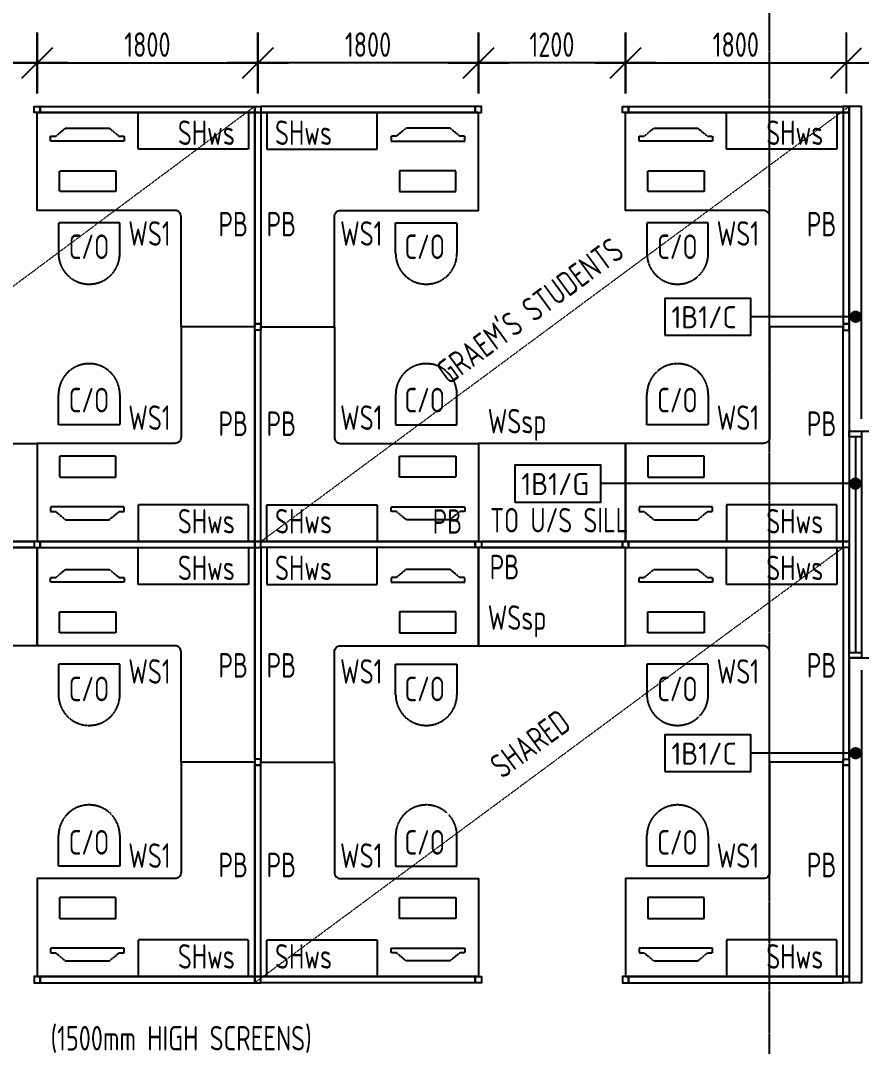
# Model space of a CAD drawing. Header units: millimetres. Extents: x -45258 to 103756, y -3540 to 105026.
# Drawn here: x 53063 to 59923, y 7473 to 15843 of the extents above; entities that cross this region are included whole.
import ezdxf
from ezdxf.enums import TextEntityAlignment as Align

# ---------------------------------------------------------------- set-up
doc = ezdxf.new("R2010")
doc.units = ezdxf.units.MM
doc.header["$LTSCALE"] = 0.4
for name, pattern in [('BLD-80-FL-2$0$CENTER', [50.8, 31.75, -6.35, 6.35, -6.35]), ('BLD-80-FL-2$0$DASHED2', [9.525, 6.35, -3.175]), ('BLD-80-FL-2$0$HIDDEN2', [4.7625, 3.175, -1.5875])]:
    doc.linetypes.add(name, pattern=pattern)
doc.layers.add('BLD-80-FL-2$0$CE-SPNK-2CO-NEW', color=2, linetype='Continuous', lineweight=18)
doc.layers.add('BLD-80-FL-2$0$TX-LINE-6CO', color=6, linetype='Continuous', lineweight=18)
for name, color, linetype in [('BLD-80-FL-2$0$FU-EQPT-6H2', 6, 'BLD-80-FL-2$0$HIDDEN2'), ('BLD-80-FL-2$0$FU-EQPT-8H2', 8, 'BLD-80-FL-2$0$HIDDEN2'), ('BLD-80-FL-2$0$FU-FIXD-7CO-NEW', 7, 'Continuous'), ('BLD-80-FL-2$0$FU-FURN-6H2', 6, 'BLD-80-FL-2$0$HIDDEN2'), ('BLD-80-FL-2$0$ST-GRID-9CE', 9, 'BLD-80-FL-2$0$CENTER'), ('BLD-80-FL-2$0$TX-ATTR-7CO', 7, 'Continuous'), ('BLD-80-FL-2$0$TX-DIMS-8C0-100', 8, 'Continuous'), ('BLD-80-FL-2$0$TX-NOTE-7CO', 7, 'Continuous'), ('BLD-80-FL-2$0$TX-TEXT-7C0-100', 7, 'Continuous'), ('BLD-80-FL-2$0$WA-PART-2C0-NEW', 2, 'Continuous'), ('BLD-80-FL-2$0$WA-TEXT-7CO', 7, 'Continuous'), ('BLD-80-FL-2$0$WN-NEW-6C0', 6, 'Continuous'), ('BLD-80-FL-2$0$WN-NEW-7C0', 7, 'Continuous'), ('XREF', 8, 'Continuous')]:
    doc.layers.add(name, color=color, linetype=linetype)
doc.styles.add('BLD-80-FL-2$0$Isocp2', font='isocp2.shx')
doc.styles.add('BLD-80-FL-2$0$STANDARD', font='isocp2.shx', dxfattribs={"width": 0.8})
doc.dimstyles.new('BLD-80-FL-2$0$ISO-25', dxfattribs={"dimtxt": 2.5, "dimasz": 2.5, "dimexe": 1.25, "dimexo": 0.625, "dimtad": 1, "dimtxsty": 'BLD-80-FL-2$0$STANDARD', "dimcen": 2.5, "dimadec": 0, "dimazin": 0, "dimtfac": 1, "dimtmove": 0, "dimatfit": 3, "dimfxl": 1, "dimarcsym": 0})
doc.dimstyles.new('BLD-80-FL-2$0$TX-DIMS100', dxfattribs={"dimtxt": 200, "dimasz": 250, "dimexe": 125, "dimexo": 500, "dimgap": 50, "dimtad": 1, "dimdec": 1, "dimdsep": 46, "dimtxsty": 'BLD-80-FL-2$0$STANDARD', "dimblk1": 'BLD-80-FL-2$0$DIMTICK', "dimblk2": 'BLD-80-FL-2$0$DIMTICK', "dimsah": 1, "dimcen": 2.5, "dimse1": 1, "dimse2": 1, "dimclrd": 8, "dimclre": 8, "dimclrt": 2, "dimadec": 0, "dimazin": 0, "dimtfac": 1, "dimtdec": 1, "dimtmove": 2, "dimatfit": 3, "dimldrblk": 'BLD-80-FL-2$0$DIMTICK', "dimfxl": 1, "dimtolj": 1, "dimtzin": 0, "dimarcsym": 0})

# ---------------------------------------------------------------- blocks, each defined once
blk = doc.blocks.new('*U22')
at = {"layer": 'BLD-80-FL-2$0$WN-NEW-6C0'}
for p, q in [((45, 100), (1805, 100)), ((45, 0), (1805, 0))]:
    blk.add_line(p, q, dxfattribs=at)
at = {"layer": 'BLD-80-FL-2$0$WN-NEW-7C0'}
blk.add_line((45, 50), (1805, 50), dxfattribs=at)
for points in [[(45, 100), (45, 0), (0, 0), (0, 100)], [(1850, 100), (1850, 0), (1805, 0), (1805, 100)]]:
    blk.add_lwpolyline(points, close=True, dxfattribs=at)
blk = doc.blocks.new('*U34')
blk.add_lwpolyline([(0, 0), (7, 0), (7, 3), (0, 3)], close=True)
at = {"style": 'BLD-80-FL-2$0$Isocp2'}
blk.add_attdef('WALLCODE', (0.526, 0.565), '', height=1.8, dxfattribs=at)
blk = doc.blocks.new('BLD-80-FL-2$0$_Dot')
at = {"color": 0, "linetype": 'ByBlock', "lineweight": -2}
blk.add_line((-0.5, 0), (-1, 0), dxfattribs=at)
at = {"color": 0, "linetype": 'ByBlock', "const_width": 0.5}
blk.add_lwpolyline([(-0.25, 0, 1), (0.25, 0, 1)], format="xyb", close=True, dxfattribs=at)
blk = doc.blocks.new('BLD-80-FL-2$0$DIMTICK')
for p, q in [((0, 1), (0, -1)), ((-1, 0), (1, 0))]:
    blk.add_line(p, q)
at = {"color": 2, "linetype": 'Continuous'}
blk.add_line((-0.5, -0.5), (0.5, 0.5), dxfattribs=at)
blk = doc.blocks.new('*D109')
at = {"layer": 'BLD-80-FL-2$0$TX-DIMS-8C0-100', "color": 8, "lineweight": -2, "transparency": 16777216}
blk.add_line((48450, 7827.3), (60750, 7827.3), dxfattribs=at)
at = {"layer": 'Defpoints', "color": 0, "transparency": 16777216}
for p in [(61000, 7827.3), (48200, 6450), (61000, 6450)]:
    blk.add_point(p, dxfattribs=at)
at = {"layer": 'BLD-80-FL-2$0$TX-DIMS-8C0-100', "color": 8, "lineweight": -2, "transparency": 16777216, "xscale": 250, "yscale": 250, "zscale": 250, "rotation": 180}
blk.add_blockref('BLD-80-FL-2$0$DIMTICK', (48200, 7827.3), dxfattribs=at)
at = {"layer": 'BLD-80-FL-2$0$TX-DIMS-8C0-100', "color": 8, "lineweight": -2, "transparency": 16777216, "xscale": 250, "yscale": 250, "zscale": 250}
blk.add_blockref('BLD-80-FL-2$0$DIMTICK', (61000, 7827.3), dxfattribs=at)
at = {"layer": 'BLD-80-FL-2$0$TX-DIMS-8C0-100', "color": 2, "transparency": 16777216, "insert": (54600, 7987.3), "char_height": 200, "attachment_point": 5, "style": 'BLD-80-FL-2$0$STANDARD'}
blk.add_mtext('\\A1;(1500mm HIGH SCREENS)', dxfattribs=at)
blk = doc.blocks.new('*D73')
at = {"layer": 'BLD-80-FL-2$0$TX-DIMS-8C0-100', "color": 8, "lineweight": -2, "transparency": 16777216}
for p, q in [((59800, -2790.8), (59550, -2790.8)), ((60150, -2790.8), (60050, -2790.8)), ((60400, -2790.8), (60650, -2790.8))]:
    blk.add_line(p, q, dxfattribs=at)
at = {"layer": 'Defpoints', "color": 0, "transparency": 16777216}
for p in [(60050, 8550), (60150, 8550), (60050, -2790.8)]:
    blk.add_point(p, dxfattribs=at)
at = {"layer": 'BLD-80-FL-2$0$TX-DIMS-8C0-100', "color": 8, "lineweight": -2, "transparency": 16777216, "xscale": 250, "yscale": 250, "zscale": 250}
blk.add_blockref('BLD-80-FL-2$0$DIMTICK', (60050, -2790.8), dxfattribs=at)
at = {"layer": 'BLD-80-FL-2$0$TX-DIMS-8C0-100', "color": 8, "lineweight": -2, "transparency": 16777216, "xscale": 250, "yscale": 250, "zscale": 250, "rotation": 180}
blk.add_blockref('BLD-80-FL-2$0$DIMTICK', (60150, -2790.8), dxfattribs=at)
at = {"layer": 'BLD-80-FL-2$0$TX-DIMS-8C0-100', "color": 2, "transparency": 16777216, "insert": (60100, -2420.9), "char_height": 200, "attachment_point": 5, "style": 'BLD-80-FL-2$0$STANDARD'}
blk.add_mtext('\\A1;100', dxfattribs=at)
blk = doc.blocks.new('*U23')
blk.add_lwpolyline([(0, 822.5), (900, 822.5), (900, 1122.5), (0, 1122.5)], close=True)
at = {"layer": 'BLD-80-FL-2$0$TX-ATTR-7CO', "linetype": 'Continuous', "ltscale": 5, "style": 'BLD-80-FL-2$0$STANDARD', "width": 0.8}
for p in [(102.8, 780), (102.8, 533.3)]:
    blk.add_attdef('EQUIPMENT-TYPE', p, '', height=200, dxfattribs=at)
blk = doc.blocks.new('BLD-80-FL-2$0$NOTE')
at = {"layer": 'BLD-80-FL-2$0$TX-ATTR-7CO', "style": 'BLD-80-FL-2$0$Isocp2'}
blk.add_attdef('WWW', text='', height=2, dxfattribs=at).set_placement((0, 0), align=Align.MIDDLE)
blk = doc.blocks.new('*D97')
at = {"layer": 'BLD-80-FL-2$0$TX-DIMS-8C0-100', "color": 8, "lineweight": -2, "transparency": 16777216}
blk.add_line((52475, 15953.7), (53175, 15953.7), dxfattribs=at)
at = {"layer": 'Defpoints', "color": 0, "transparency": 16777216}
for p in [(53425, 15953.7), (52225, 15550), (53425, 15550)]:
    blk.add_point(p, dxfattribs=at)
at = {"layer": 'BLD-80-FL-2$0$TX-DIMS-8C0-100', "color": 8, "lineweight": -2, "transparency": 16777216, "xscale": 250, "yscale": 250, "zscale": 250, "rotation": 180}
blk.add_blockref('BLD-80-FL-2$0$DIMTICK', (52225, 15953.7), dxfattribs=at)
at = {"layer": 'BLD-80-FL-2$0$TX-DIMS-8C0-100', "color": 8, "lineweight": -2, "transparency": 16777216, "xscale": 250, "yscale": 250, "zscale": 250}
blk.add_blockref('BLD-80-FL-2$0$DIMTICK', (53425, 15953.7), dxfattribs=at)
at = {"layer": 'BLD-80-FL-2$0$TX-DIMS-8C0-100', "color": 2, "transparency": 16777216, "insert": (52825, 16103.8), "char_height": 200, "attachment_point": 5, "style": 'BLD-80-FL-2$0$STANDARD'}
blk.add_mtext('\\A1;1200', dxfattribs=at)
blk = doc.blocks.new('*D99')
at = {"layer": 'BLD-80-FL-2$0$TX-DIMS-8C0-100', "color": 8, "lineweight": -2, "transparency": 16777216}
blk.add_line((53675, 15953.7), (54975, 15953.7), dxfattribs=at)
at = {"layer": 'Defpoints', "color": 0, "transparency": 16777216}
for p in [(55225, 15953.7), (53425, 15550), (55225, 15550)]:
    blk.add_point(p, dxfattribs=at)
at = {"layer": 'BLD-80-FL-2$0$TX-DIMS-8C0-100', "color": 8, "lineweight": -2, "transparency": 16777216, "xscale": 250, "yscale": 250, "zscale": 250, "rotation": 180}
blk.add_blockref('BLD-80-FL-2$0$DIMTICK', (53425, 15953.7), dxfattribs=at)
at = {"layer": 'BLD-80-FL-2$0$TX-DIMS-8C0-100', "color": 8, "lineweight": -2, "transparency": 16777216, "xscale": 250, "yscale": 250, "zscale": 250}
blk.add_blockref('BLD-80-FL-2$0$DIMTICK', (55225, 15953.7), dxfattribs=at)
at = {"layer": 'BLD-80-FL-2$0$TX-DIMS-8C0-100', "color": 2, "transparency": 16777216, "insert": (54325, 16103.7), "char_height": 200, "attachment_point": 5, "style": 'BLD-80-FL-2$0$STANDARD'}
blk.add_mtext('\\A1;1800', dxfattribs=at)
blk = doc.blocks.new('*D100')
at = {"layer": 'BLD-80-FL-2$0$TX-DIMS-8C0-100', "color": 8, "lineweight": -2, "transparency": 16777216}
blk.add_line((57975, 15953.7), (57275, 15953.7), dxfattribs=at)
at = {"layer": 'Defpoints', "color": 0, "transparency": 16777216}
for p in [(57025, 15953.7), (57025, 15550), (58225, 15550)]:
    blk.add_point(p, dxfattribs=at)
at = {"layer": 'BLD-80-FL-2$0$TX-DIMS-8C0-100', "color": 8, "lineweight": -2, "transparency": 16777216, "xscale": 250, "yscale": 250, "zscale": 250, "rotation": 180}
blk.add_blockref('BLD-80-FL-2$0$DIMTICK', (57025, 15953.7), dxfattribs=at)
at = {"layer": 'BLD-80-FL-2$0$TX-DIMS-8C0-100', "color": 8, "lineweight": -2, "transparency": 16777216, "xscale": 250, "yscale": 250, "zscale": 250}
blk.add_blockref('BLD-80-FL-2$0$DIMTICK', (58225, 15953.7), dxfattribs=at)
at = {"layer": 'BLD-80-FL-2$0$TX-DIMS-8C0-100', "color": 2, "transparency": 16777216, "insert": (57625, 16103.8), "char_height": 200, "attachment_point": 5, "style": 'BLD-80-FL-2$0$STANDARD'}
blk.add_mtext('\\A1;1200', dxfattribs=at)
blk = doc.blocks.new('*D101')
at = {"layer": 'BLD-80-FL-2$0$TX-DIMS-8C0-100', "color": 8, "lineweight": -2, "transparency": 16777216}
blk.add_line((58475, 15953.7), (59775, 15953.7), dxfattribs=at)
at = {"layer": 'Defpoints', "color": 0, "transparency": 16777216}
for p in [(60025, 15953.7), (58225, 15550), (60025, 15550)]:
    blk.add_point(p, dxfattribs=at)
at = {"layer": 'BLD-80-FL-2$0$TX-DIMS-8C0-100', "color": 8, "lineweight": -2, "transparency": 16777216, "xscale": 250, "yscale": 250, "zscale": 250, "rotation": 180}
blk.add_blockref('BLD-80-FL-2$0$DIMTICK', (58225, 15953.7), dxfattribs=at)
at = {"layer": 'BLD-80-FL-2$0$TX-DIMS-8C0-100', "color": 8, "lineweight": -2, "transparency": 16777216, "xscale": 250, "yscale": 250, "zscale": 250}
blk.add_blockref('BLD-80-FL-2$0$DIMTICK', (60025, 15953.7), dxfattribs=at)
at = {"layer": 'BLD-80-FL-2$0$TX-DIMS-8C0-100', "color": 2, "transparency": 16777216, "insert": (59125, 16103.7), "char_height": 200, "attachment_point": 5, "style": 'BLD-80-FL-2$0$STANDARD'}
blk.add_mtext('\\A1;1800', dxfattribs=at)
blk = doc.blocks.new('*D102')
at = {"layer": 'BLD-80-FL-2$0$TX-DIMS-8C0-100', "color": 8, "lineweight": -2, "transparency": 16777216}
blk.add_line((56775, 15953.7), (55475, 15953.7), dxfattribs=at)
at = {"layer": 'Defpoints', "color": 0, "transparency": 16777216}
for p in [(55225, 15953.7), (55225, 15550), (57025, 15550)]:
    blk.add_point(p, dxfattribs=at)
at = {"layer": 'BLD-80-FL-2$0$TX-DIMS-8C0-100', "color": 8, "lineweight": -2, "transparency": 16777216, "xscale": 250, "yscale": 250, "zscale": 250, "rotation": 180}
blk.add_blockref('BLD-80-FL-2$0$DIMTICK', (55225, 15953.7), dxfattribs=at)
at = {"layer": 'BLD-80-FL-2$0$TX-DIMS-8C0-100', "color": 8, "lineweight": -2, "transparency": 16777216, "xscale": 250, "yscale": 250, "zscale": 250}
blk.add_blockref('BLD-80-FL-2$0$DIMTICK', (57025, 15953.7), dxfattribs=at)
at = {"layer": 'BLD-80-FL-2$0$TX-DIMS-8C0-100', "color": 2, "transparency": 16777216, "insert": (56125, 16103.7), "char_height": 200, "attachment_point": 5, "style": 'BLD-80-FL-2$0$STANDARD'}
blk.add_mtext('\\A1;1800', dxfattribs=at)
blk = doc.blocks.new('BLD-80-FL-2', base_point=(226.58, 457.44))
at = {"layer": 'BLD-80-FL-2$0$FU-EQPT-8H2'}
for points in [[(53577.33, 15356.56), (53656.98, 15422.47), (54013.82, 15422.47), (54093.48, 15356.56), (54135.4, 15356.56), (54135.4, 15316.88), (53535.4, 15316.88), (53535.4, 15356.56)], [(56872.67, 15356.56), (56793.01, 15422.47), (56436.18, 15422.47), (56356.52, 15356.56), (56314.59, 15356.56), (56314.59, 15316.88), (56914.59, 15316.88), (56914.59, 15356.56)], [(58377.33, 15356.56), (58456.98, 15422.47), (58813.82, 15422.47), (58893.48, 15356.56), (58935.4, 15356.56), (58935.4, 15316.88), (58335.4, 15316.88), (58335.4, 15356.56)], [(54068, 15074.91), (54068, 14904.91), (53608, 14904.91), (53608, 15074.91)], [(56381.99, 15074.91), (56381.99, 14904.91), (56841.99, 14904.91), (56841.99, 15074.91)], [(58868, 15074.91), (58868, 14904.91), (58408, 14904.91), (58408, 15074.91)], [(54068, 12575.11), (54068, 12745.11), (53608, 12745.11), (53608, 12575.11)], [(56381.99, 12575.11), (56381.99, 12745.11), (56841.99, 12745.11), (56841.99, 12575.11)], [(58868, 12575.11), (58868, 12745.11), (58408, 12745.11), (58408, 12575.11)], [(53577.33, 12293.46), (53656.98, 12227.55), (54013.82, 12227.55), (54093.48, 12293.46), (54135.4, 12293.46), (54135.4, 12333.14), (53535.4, 12333.14), (53535.4, 12293.46)], [(56872.67, 12293.46), (56793.01, 12227.55), (56436.18, 12227.55), (56356.52, 12293.46), (56314.59, 12293.46), (56314.59, 12333.14), (56914.59, 12333.14), (56914.59, 12293.46)], [(58377.33, 12293.46), (58456.98, 12227.55), (58813.82, 12227.55), (58893.48, 12293.46), (58935.4, 12293.46), (58935.4, 12333.14), (58335.4, 12333.14), (58335.4, 12293.46)], [(53577.33, 11756.56), (53656.98, 11822.47), (54013.82, 11822.47), (54093.48, 11756.56), (54135.4, 11756.56), (54135.4, 11716.88), (53535.4, 11716.88), (53535.4, 11756.56)], [(56872.67, 11756.56), (56793.01, 11822.47), (56436.18, 11822.47), (56356.52, 11756.56), (56314.59, 11756.56), (56314.59, 11716.88), (56914.59, 11716.88), (56914.59, 11756.56)], [(58377.33, 11756.56), (58456.98, 11822.47), (58813.82, 11822.47), (58893.48, 11756.56), (58935.4, 11756.56), (58935.4, 11716.88), (58335.4, 11716.88), (58335.4, 11756.56)], [(54068, 11474.91), (54068, 11304.91), (53608, 11304.91), (53608, 11474.91)], [(56381.99, 11474.91), (56381.99, 11304.91), (56841.99, 11304.91), (56841.99, 11474.91)], [(58868, 11474.91), (58868, 11304.91), (58408, 11304.91), (58408, 11474.91)], [(54068, 8975.11), (54068, 9145.11), (53608, 9145.11), (53608, 8975.11)], [(56381.99, 8975.11), (56381.99, 9145.11), (56841.99, 9145.11), (56841.99, 8975.11)], [(58868, 8975.11), (58868, 9145.11), (58408, 9145.11), (58408, 8975.11)], [(53577.33, 8693.46), (53656.98, 8627.55), (54013.82, 8627.55), (54093.48, 8693.46), (54135.4, 8693.46), (54135.4, 8733.14), (53535.4, 8733.14), (53535.4, 8693.46)], [(56872.67, 8693.46), (56793.01, 8627.55), (56436.18, 8627.55), (56356.52, 8693.46), (56314.59, 8693.46), (56314.59, 8733.14), (56914.59, 8733.14), (56914.59, 8693.46)], [(58377.33, 8693.46), (58456.98, 8627.55), (58813.82, 8627.55), (58893.48, 8693.46), (58935.4, 8693.46), (58935.4, 8733.14), (58335.4, 8733.14), (58335.4, 8693.46)]]:
    blk.add_lwpolyline(points, close=True, dxfattribs=at)
at = {"layer": 'BLD-80-FL-2$0$FU-FIXD-7CO-NEW'}
for points in [[(53450, 15550.01), (53400, 15550.01), (53400, 15600.01), (53450, 15600.01)], [(55200, 15550.01), (53450, 15550.01), (53450, 15600.01), (55200, 15600.01)], [(55250, 15550.01), (55200, 15550.01), (55200, 15600.01), (55250, 15600.01)], [(55250, 15550.01), (57000, 15550.01), (57000, 15600.01), (55250, 15600.01)], [(57000, 15550.01), (57050, 15550.01), (57050, 15600.01), (57000, 15600.01)], [(58250, 15550.01), (58200, 15550.01), (58200, 15600.01), (58250, 15600.01)], [(60000, 15550.01), (58250, 15550.01), (58250, 15600.01), (60000, 15600.01)], [(60000, 15550.01), (60050, 15550.01), (60050, 15600.01), (60000, 15600.01)], [(55250, 13825.01), (55200, 13825.01), (55200, 15550.01), (55250, 15550.01)], [(60000, 13825.01), (60050, 13825.01), (60050, 15550.01), (60000, 15550.01)], [(55250, 13775.01), (55200, 13775.01), (55200, 13825.01), (55250, 13825.01)], [(60000, 13775.01), (60050, 13775.01), (60050, 13825.01), (60000, 13825.01)], [(55250, 13775.01), (55200, 13775.01), (55200, 12050.01), (55250, 12050.01)], [(60000, 13775.01), (60050, 13775.01), (60050, 12050.01), (60000, 12050.01)], [(53425, 12050.01), (52225, 12050.01), (52225, 12850.01), (53425, 12850.01)], [(57025, 12050.01), (58225, 12050.01), (58225, 12850.01), (57025, 12850.01)], [(53425, 11200.01), (52225, 11200.01), (52225, 12000.01), (53425, 12000.01)], [(53400, 12000.01), (52250, 12000.01), (52250, 12050.01), (53400, 12050.01)], [(53450, 12050.01), (53400, 12050.01), (53400, 12000.01), (53450, 12000.01)], [(55200, 12050.01), (53450, 12050.01), (53450, 12000.01), (55200, 12000.01)], [(55250, 12050.01), (55200, 12050.01), (55200, 12000.01), (55250, 12000.01)], [(55250, 10275.01), (55200, 10275.01), (55200, 12000.01), (55250, 12000.01)], [(55250, 12050.01), (57000, 12050.01), (57000, 12000.01), (55250, 12000.01)], [(57000, 12050.01), (57050, 12050.01), (57050, 12000.01), (57000, 12000.01)], [(57025, 11200.01), (58225, 11200.01), (58225, 12000.01), (57025, 12000.01)], [(57050, 12000.01), (58200, 12000.01), (58200, 12050.01), (57050, 12050.01)], [(58250, 12050.01), (58200, 12050.01), (58200, 12000.01), (58250, 12000.01)], [(60000, 12050.01), (58250, 12050.01), (58250, 12000.01), (60000, 12000.01)], [(60000, 12050.01), (60050, 12050.01), (60050, 12000.01), (60000, 12000.01)], [(60000, 10275.01), (60050, 10275.01), (60050, 12000.01), (60000, 12000.01)], [(55250, 10275.01), (55200, 10275.01), (55200, 10225.01), (55250, 10225.01)], [(55250, 10225.01), (55200, 10225.01), (55200, 8500.01), (55250, 8500.01)], [(60000, 10275.01), (60050, 10275.01), (60050, 10225.01), (60000, 10225.01)], [(60000, 10225.01), (60050, 10225.01), (60050, 8500.01), (60000, 8500.01)], [(53450, 8500.01), (53400, 8500.01), (53400, 8450.01), (53450, 8450.01)], [(55200, 8500.01), (53450, 8500.01), (53450, 8450.01), (55200, 8450.01)], [(55250, 8500.01), (55200, 8500.01), (55200, 8450.01), (55250, 8450.01)], [(55250, 8500.01), (57000, 8500.01), (57000, 8450.01), (55250, 8450.01)], [(57000, 8500.01), (57050, 8500.01), (57050, 8450.01), (57000, 8450.01)], [(58250, 8500.01), (58200, 8500.01), (58200, 8450.01), (58250, 8450.01)], [(60000, 8500.01), (58250, 8500.01), (58250, 8450.01), (60000, 8450.01)], [(60000, 8500.01), (60050, 8500.01), (60050, 8450.01), (60000, 8450.01)]]:
    blk.add_lwpolyline(points, close=True, dxfattribs=at)
at = {"layer": 'BLD-80-FL-2$0$FU-FIXD-7CO-NEW', "flags": 128}
for points in [[(53425, 15550.01), (55200, 15550.01), (55200, 13800.01), (54600, 13800.01), (54600, 14700.01, 0.4142136), (54550, 14750.01), (53425, 14750.01)], [(57025, 15550.01), (55250, 15550.01), (55250, 13800.01), (55850, 13800.01), (55850, 14700.01, -0.4142136), (55900, 14750.01), (57025, 14750.01)], [(58225, 15550.01), (60000, 15550.01), (60000, 13800.01), (59400, 13800.01), (59400, 14700.01, 0.4142136), (59350, 14750.01), (58225, 14750.01)], [(53425, 12050.01), (55200, 12050.01), (55200, 13800.01), (54600, 13800.01), (54600, 12900.01, -0.4142136), (54550, 12850.01), (53425, 12850.01)], [(57025, 12050.01), (55250, 12050.01), (55250, 13800.01), (55850, 13800.01), (55850, 12900.01, 0.4142136), (55900, 12850.01), (57025, 12850.01)], [(58225, 12050.01), (60000, 12050.01), (60000, 13800.01), (59400, 13800.01), (59400, 12900.01, -0.4142136), (59350, 12850.01), (58225, 12850.01)], [(53425, 12000.01), (55200, 12000.01), (55200, 10250.01), (54600, 10250.01), (54600, 11150.01, 0.4142136), (54550, 11200.01), (53425, 11200.01)], [(57025, 12000.01), (55250, 12000.01), (55250, 10250.01), (55850, 10250.01), (55850, 11150.01, -0.4142136), (55900, 11200.01), (57025, 11200.01)], [(58225, 12000.01), (60000, 12000.01), (60000, 10250.01), (59400, 10250.01), (59400, 11150.01, 0.4142136), (59350, 11200.01), (58225, 11200.01)], [(53425, 8500.01), (55200, 8500.01), (55200, 10250.01), (54600, 10250.01), (54600, 9350.01, -0.4142136), (54550, 9300.01), (53425, 9300.01)], [(57025, 8500.01), (55250, 8500.01), (55250, 10250.01), (55850, 10250.01), (55850, 9350.01, 0.4142136), (55900, 9300.01), (57025, 9300.01)], [(58225, 8500.01), (60000, 8500.01), (60000, 10250.01), (59400, 10250.01), (59400, 9350.01, -0.4142136), (59350, 9300.01), (58225, 9300.01)]]:
    blk.add_lwpolyline(points, format="xyb", close=True, dxfattribs=at)
at = {"layer": 'BLD-80-FL-2$0$FU-FURN-6H2'}
for points in [[(54099.85, 14399.65), (54099.85, 14649.65), (53599.85, 14649.65), (53599.85, 14399.65, 1)], [(56350.15, 14399.65), (56350.15, 14649.65), (56850.15, 14649.65), (56850.15, 14399.65, -1)], [(58899.85, 14399.65), (58899.85, 14649.65), (58399.85, 14649.65), (58399.85, 14399.65, 1)], [(54099.85, 13250.37), (54099.85, 13000.37), (53599.85, 13000.37), (53599.85, 13250.37, -1)], [(56350.15, 13250.37), (56350.15, 13000.37), (56850.15, 13000.37), (56850.15, 13250.37, 1)], [(58899.85, 13250.37), (58899.85, 13000.37), (58399.85, 13000.37), (58399.85, 13250.37, -1)], [(54099.85, 10799.65), (54099.85, 11049.65), (53599.85, 11049.65), (53599.85, 10799.65, 1)], [(56350.15, 10799.65), (56350.15, 11049.65), (56850.15, 11049.65), (56850.15, 10799.65, -1)], [(58899.85, 10799.65), (58899.85, 11049.65), (58399.85, 11049.65), (58399.85, 10799.65, 1)], [(54099.85, 9650.37), (54099.85, 9400.37), (53599.85, 9400.37), (53599.85, 9650.37, -1)], [(56350.15, 9650.37), (56350.15, 9400.37), (56850.15, 9400.37), (56850.15, 9650.37, 1)], [(58899.85, 9650.37), (58899.85, 9400.37), (58399.85, 9400.37), (58399.85, 9650.37, -1)]]:
    blk.add_lwpolyline(points, format="xyb", close=True, dxfattribs=at)
at = {"layer": 'BLD-80-FL-2$0$ST-GRID-9CE'}
blk.add_line((59400, -2523.99), (59399.97, 31750), dxfattribs=at)
at = {"layer": 'BLD-80-FL-2$0$TX-LINE-6CO', "linetype": 'BLD-80-FL-2$0$DASHED2'}
for p, q in [((45600, 8450.01), (55200, 15600.01)), ((55250, 12050.01), (60050, 15600.01)), ((55200, 8450.01), (60000, 12000.01))]:
    blk.add_line(p, q, dxfattribs=at)
at = {"layer": 'BLD-80-FL-2$0$WA-PART-2C0-NEW'}
for p, q in [((60050, 15600.01), (60050, 12950.01)), ((60050, 12950.01), (63899.99, 12950.01)), ((60050, 11100.01), (60050.01, 8450.01)), ((60050, 11100.01), (63899.99, 11100.01))]:
    blk.add_line(p, q, dxfattribs=at)
at = {"layer": 'BLD-80-FL-2$0$WA-PART-2C0-NEW', "flags": 128}
for points in [[(60150, 13050.01), (60150, 15600.01), (60150, 15600.01), (60150, 15600.01), (60050.01, 15600.01)], [(60150, 11000.01), (60150.01, 8450.01), (60050.01, 8450.01)]]:
    blk.add_lwpolyline(points, dxfattribs=at)
at = {"layer": 'BLD-80-FL-2$0$CE-SPNK-2CO-NEW', "rotation": 270}
blk.add_blockref('*U22', (60050, 12950.01), dxfattribs=at)
at = {"layer": 'BLD-80-FL-2$0$FU-EQPT-6H2'}
ref = blk.add_blockref('*U23', (55150, 14427.47), dxfattribs=dict(at, xscale=-1))
ref.add_attrib('EQUIPMENT-TYPE', 'SHws', (54573.71, 15284.99), dxfattribs={"layer": 'BLD-80-FL-2$0$TX-ATTR-7CO', "linetype": 'Continuous', "ltscale": 5, "height": 200, "style": 'BLD-80-FL-2$0$STANDARD', "width": 0.8})
ref = blk.add_blockref('*U23', (55300, 14427.47), dxfattribs=at)
ref.add_attrib('EQUIPMENT-TYPE', 'SHws', (55366.46, 15284.99), dxfattribs={"layer": 'BLD-80-FL-2$0$TX-ATTR-7CO', "linetype": 'Continuous', "ltscale": 5, "height": 200, "style": 'BLD-80-FL-2$0$STANDARD', "width": 0.8})
ref = blk.add_blockref('*U23', (59950, 14427.47), dxfattribs=dict(at, xscale=-1))
ref.add_attrib('EQUIPMENT-TYPE', 'SHws', (59373.71, 15284.99), dxfattribs={"layer": 'BLD-80-FL-2$0$TX-ATTR-7CO', "linetype": 'Continuous', "ltscale": 5, "height": 200, "style": 'BLD-80-FL-2$0$STANDARD', "width": 0.8})
ref = blk.add_blockref('*U23', (55150, 13172.55), dxfattribs=dict(at, rotation=180))
ref.add_attrib('EQUIPMENT-TYPE', 'SHws', (54573.71, 12115.02), dxfattribs={"layer": 'BLD-80-FL-2$0$TX-ATTR-7CO', "linetype": 'Continuous', "ltscale": 5, "height": 200, "style": 'BLD-80-FL-2$0$STANDARD', "width": 0.8})
ref = blk.add_blockref('*U23', (55300, 13172.55), dxfattribs=dict(at, xscale=-1, rotation=180))
ref.add_attrib('EQUIPMENT-TYPE', 'SHws', (55366.46, 12115.02), dxfattribs={"layer": 'BLD-80-FL-2$0$TX-ATTR-7CO', "linetype": 'Continuous', "ltscale": 5, "height": 200, "style": 'BLD-80-FL-2$0$STANDARD', "width": 0.8})
ref = blk.add_blockref('*U23', (59950, 13172.55), dxfattribs=dict(at, rotation=180))
ref.add_attrib('EQUIPMENT-TYPE', 'SHws', (59373.71, 12115.02), dxfattribs={"layer": 'BLD-80-FL-2$0$TX-ATTR-7CO', "linetype": 'Continuous', "ltscale": 5, "height": 200, "style": 'BLD-80-FL-2$0$STANDARD', "width": 0.8})
ref = blk.add_blockref('*U23', (55150, 10877.47), dxfattribs=dict(at, xscale=-1))
ref.add_attrib('EQUIPMENT-TYPE', 'SHws', (54573.71, 11734.99), dxfattribs={"layer": 'BLD-80-FL-2$0$TX-ATTR-7CO', "linetype": 'Continuous', "ltscale": 5, "height": 200, "style": 'BLD-80-FL-2$0$STANDARD', "width": 0.8})
ref = blk.add_blockref('*U23', (55300, 10877.47), dxfattribs=at)
ref.add_attrib('EQUIPMENT-TYPE', 'SHws', (55366.46, 11734.99), dxfattribs={"layer": 'BLD-80-FL-2$0$TX-ATTR-7CO', "linetype": 'Continuous', "ltscale": 5, "height": 200, "style": 'BLD-80-FL-2$0$STANDARD', "width": 0.8})
ref = blk.add_blockref('*U23', (59950, 10877.47), dxfattribs=dict(at, xscale=-1))
ref.add_attrib('EQUIPMENT-TYPE', 'SHws', (59373.71, 11734.99), dxfattribs={"layer": 'BLD-80-FL-2$0$TX-ATTR-7CO', "linetype": 'Continuous', "ltscale": 5, "height": 200, "style": 'BLD-80-FL-2$0$STANDARD', "width": 0.8})
ref = blk.add_blockref('*U23', (55150, 9622.55), dxfattribs=dict(at, rotation=180))
ref.add_attrib('EQUIPMENT-TYPE', 'SHws', (54573.71, 8565.02), dxfattribs={"layer": 'BLD-80-FL-2$0$TX-ATTR-7CO', "linetype": 'Continuous', "ltscale": 5, "height": 200, "style": 'BLD-80-FL-2$0$STANDARD', "width": 0.8})
ref = blk.add_blockref('*U23', (55300, 9622.55), dxfattribs=dict(at, xscale=-1, rotation=180))
ref.add_attrib('EQUIPMENT-TYPE', 'SHws', (55366.46, 8565.02), dxfattribs={"layer": 'BLD-80-FL-2$0$TX-ATTR-7CO', "linetype": 'Continuous', "ltscale": 5, "height": 200, "style": 'BLD-80-FL-2$0$STANDARD', "width": 0.8})
ref = blk.add_blockref('*U23', (59950, 9622.55), dxfattribs=dict(at, rotation=180))
ref.add_attrib('EQUIPMENT-TYPE', 'SHws', (59373.71, 8565.02), dxfattribs={"layer": 'BLD-80-FL-2$0$TX-ATTR-7CO', "linetype": 'Continuous', "ltscale": 5, "height": 200, "style": 'BLD-80-FL-2$0$STANDARD', "width": 0.8})
at = {"layer": 'BLD-80-FL-2$0$TX-NOTE-7CO'}
ref = blk.add_blockref('BLD-80-FL-2$0$NOTE', (54901.84, 14639.16), dxfattribs=dict(at, xscale=50, yscale=50, zscale=50))
ref.add_attrib('WWW', 'PB', (54904.58, 14539.16), dxfattribs={"layer": 'BLD-80-FL-2$0$TX-ATTR-7CO', "height": 200, "style": 'BLD-80-FL-2$0$Isocp2', "width": 0.8})
ref = blk.add_blockref('BLD-80-FL-2$0$NOTE', (55556, 14639.16), dxfattribs=dict(at, xscale=-50, yscale=50, zscale=50))
ref.add_attrib('WWW', 'PB', (55297.26, 14539.16), dxfattribs={"layer": 'BLD-80-FL-2$0$TX-ATTR-7CO', "height": 200, "style": 'BLD-80-FL-2$0$Isocp2', "width": 0.8})
ref = blk.add_blockref('BLD-80-FL-2$0$NOTE', (59701.84, 14639.16), dxfattribs=dict(at, xscale=50, yscale=50, zscale=50))
ref.add_attrib('WWW', 'PB', (59704.58, 14539.16), dxfattribs={"layer": 'BLD-80-FL-2$0$TX-ATTR-7CO', "height": 200, "style": 'BLD-80-FL-2$0$Isocp2', "width": 0.8})
ref = blk.add_blockref('BLD-80-FL-2$0$NOTE', (54294.37, 14562.84), dxfattribs=dict(at, xscale=50, yscale=50, zscale=50))
ref.add_attrib('WWW', 'WS1', (54169.11, 14462.84), dxfattribs={"layer": 'BLD-80-FL-2$0$TX-ATTR-7CO', "height": 200, "style": 'BLD-80-FL-2$0$Isocp2', "width": 0.8})
ref = blk.add_blockref('BLD-80-FL-2$0$NOTE', (56155.63, 14562.84), dxfattribs=dict(at, xscale=-50, yscale=50, zscale=50))
ref.add_attrib('WWW', 'WS1', (55896.88, 14462.84), dxfattribs={"layer": 'BLD-80-FL-2$0$TX-ATTR-7CO', "height": 200, "style": 'BLD-80-FL-2$0$Isocp2', "width": 0.8})
ref = blk.add_blockref('BLD-80-FL-2$0$NOTE', (59094.37, 14562.84), dxfattribs=dict(at, xscale=50, yscale=50, zscale=50))
ref.add_attrib('WWW', 'WS1', (58969.11, 14462.84), dxfattribs={"layer": 'BLD-80-FL-2$0$TX-ATTR-7CO', "height": 200, "style": 'BLD-80-FL-2$0$Isocp2', "width": 0.8})
ref = blk.add_blockref('BLD-80-FL-2$0$NOTE', (53769.23, 14454.6), dxfattribs=dict(at, xscale=50, yscale=50, zscale=50))
ref.add_attrib('WWW', 'C/O', (53683.43, 14354.6), dxfattribs={"layer": 'BLD-80-FL-2$0$TX-ATTR-7CO', "height": 200, "style": 'BLD-80-FL-2$0$Isocp2', "width": 0.8})
ref = blk.add_blockref('BLD-80-FL-2$0$NOTE', (56680.76, 14454.6), dxfattribs=dict(at, xscale=-50, yscale=50, zscale=50))
ref.add_attrib('WWW', 'C/O', (56422.02, 14354.6), dxfattribs={"layer": 'BLD-80-FL-2$0$TX-ATTR-7CO', "height": 200, "style": 'BLD-80-FL-2$0$Isocp2', "width": 0.8})
ref = blk.add_blockref('BLD-80-FL-2$0$NOTE', (58569.23, 14454.6), dxfattribs=dict(at, xscale=50, yscale=50, zscale=50))
ref.add_attrib('WWW', 'C/O', (58483.43, 14354.6), dxfattribs={"layer": 'BLD-80-FL-2$0$TX-ATTR-7CO', "height": 200, "style": 'BLD-80-FL-2$0$Isocp2', "width": 0.8})
ref = blk.add_blockref('BLD-80-FL-2$0$NOTE', (53769.23, 13203.31), dxfattribs=dict(at, xscale=50, yscale=50, zscale=50))
ref.add_attrib('WWW', 'C/O', (53683.43, 13103.31), dxfattribs={"layer": 'BLD-80-FL-2$0$TX-ATTR-7CO', "height": 200, "style": 'BLD-80-FL-2$0$Isocp2', "width": 0.8})
ref = blk.add_blockref('BLD-80-FL-2$0$NOTE', (56680.76, 13203.31), dxfattribs=dict(at, xscale=-50, yscale=50, zscale=50))
ref.add_attrib('WWW', 'C/O', (56422.02, 13103.31), dxfattribs={"layer": 'BLD-80-FL-2$0$TX-ATTR-7CO', "height": 200, "style": 'BLD-80-FL-2$0$Isocp2', "width": 0.8})
ref = blk.add_blockref('BLD-80-FL-2$0$NOTE', (58569.23, 13203.31), dxfattribs=dict(at, xscale=50, yscale=50, zscale=50))
ref.add_attrib('WWW', 'C/O', (58483.43, 13103.31), dxfattribs={"layer": 'BLD-80-FL-2$0$TX-ATTR-7CO', "height": 200, "style": 'BLD-80-FL-2$0$Isocp2', "width": 0.8})
ref = blk.add_blockref('BLD-80-FL-2$0$NOTE', (54294.37, 13060.24), dxfattribs=dict(at, xscale=50, yscale=50, zscale=50))
ref.add_attrib('WWW', 'WS1', (54169.11, 12960.24), dxfattribs={"layer": 'BLD-80-FL-2$0$TX-ATTR-7CO', "height": 200, "style": 'BLD-80-FL-2$0$Isocp2', "width": 0.8})
ref = blk.add_blockref('BLD-80-FL-2$0$NOTE', (56155.63, 13060.24), dxfattribs=dict(at, xscale=-50, yscale=50, zscale=50))
ref.add_attrib('WWW', 'WS1', (55896.88, 12960.24), dxfattribs={"layer": 'BLD-80-FL-2$0$TX-ATTR-7CO', "height": 200, "style": 'BLD-80-FL-2$0$Isocp2', "width": 0.8})
ref = blk.add_blockref('BLD-80-FL-2$0$NOTE', (59094.37, 13060.24), dxfattribs=dict(at, xscale=50, yscale=50, zscale=50))
ref.add_attrib('WWW', 'WS1', (58969.11, 12960.24), dxfattribs={"layer": 'BLD-80-FL-2$0$TX-ATTR-7CO', "height": 200, "style": 'BLD-80-FL-2$0$Isocp2', "width": 0.8})
ref = blk.add_blockref('BLD-80-FL-2$0$NOTE', (54901.84, 13010.85), dxfattribs=dict(at, xscale=-50, yscale=50, zscale=50, rotation=180))
ref.add_attrib('WWW', 'PB', (54904.58, 12910.85), dxfattribs={"layer": 'BLD-80-FL-2$0$TX-ATTR-7CO', "height": 200, "style": 'BLD-80-FL-2$0$Isocp2', "width": 0.8})
ref = blk.add_blockref('BLD-80-FL-2$0$NOTE', (55556, 13010.85), dxfattribs=dict(at, xscale=50, yscale=50, zscale=50, rotation=180))
ref.add_attrib('WWW', 'PB', (55297.26, 12910.85), dxfattribs={"layer": 'BLD-80-FL-2$0$TX-ATTR-7CO', "height": 200, "style": 'BLD-80-FL-2$0$Isocp2', "width": 0.8})
ref = blk.add_blockref('BLD-80-FL-2$0$NOTE', (57359.92, 13031.66), dxfattribs=dict(at, xscale=-50, yscale=50, zscale=50))
ref.add_attrib('WWW', 'WSsp', (57101.17, 12931.66), dxfattribs={"layer": 'BLD-80-FL-2$0$TX-ATTR-7CO', "height": 200, "style": 'BLD-80-FL-2$0$Isocp2', "width": 0.8})
ref = blk.add_blockref('BLD-80-FL-2$0$NOTE', (59701.84, 13010.85), dxfattribs=dict(at, xscale=-50, yscale=50, zscale=50, rotation=180))
ref.add_attrib('WWW', 'PB', (59704.58, 12910.85), dxfattribs={"layer": 'BLD-80-FL-2$0$TX-ATTR-7CO', "height": 200, "style": 'BLD-80-FL-2$0$Isocp2', "width": 0.8})
ref = blk.add_blockref('BLD-80-FL-2$0$NOTE', (56648.84, 12213.16), dxfattribs=dict(at, xscale=50, yscale=50, zscale=50))
ref.add_attrib('WWW', 'PB', (56651.58, 12113.16), dxfattribs={"layer": 'BLD-80-FL-2$0$TX-ATTR-7CO', "height": 200, "style": 'BLD-80-FL-2$0$Isocp2', "width": 0.8})
ref = blk.add_blockref('BLD-80-FL-2$0$NOTE', (57114.84, 11841.16), dxfattribs=dict(at, xscale=50, yscale=50, zscale=50))
ref.add_attrib('WWW', 'PB', (57117.58, 11741.16), dxfattribs={"layer": 'BLD-80-FL-2$0$TX-ATTR-7CO', "height": 200, "style": 'BLD-80-FL-2$0$Isocp2', "width": 0.8})
ref = blk.add_blockref('BLD-80-FL-2$0$NOTE', (57359.92, 11429.24), dxfattribs=dict(at, xscale=-50, yscale=50, zscale=50))
ref.add_attrib('WWW', 'WSsp', (57101.17, 11329.24), dxfattribs={"layer": 'BLD-80-FL-2$0$TX-ATTR-7CO', "height": 200, "style": 'BLD-80-FL-2$0$Isocp2', "width": 0.8})
ref = blk.add_blockref('BLD-80-FL-2$0$NOTE', (54901.84, 11039.16), dxfattribs=dict(at, xscale=50, yscale=50, zscale=50))
ref.add_attrib('WWW', 'PB', (54904.58, 10939.16), dxfattribs={"layer": 'BLD-80-FL-2$0$TX-ATTR-7CO', "height": 200, "style": 'BLD-80-FL-2$0$Isocp2', "width": 0.8})
ref = blk.add_blockref('BLD-80-FL-2$0$NOTE', (55556, 11039.16), dxfattribs=dict(at, xscale=-50, yscale=50, zscale=50))
ref.add_attrib('WWW', 'PB', (55297.26, 10939.16), dxfattribs={"layer": 'BLD-80-FL-2$0$TX-ATTR-7CO', "height": 200, "style": 'BLD-80-FL-2$0$Isocp2', "width": 0.8})
ref = blk.add_blockref('BLD-80-FL-2$0$NOTE', (59701.84, 11039.16), dxfattribs=dict(at, xscale=50, yscale=50, zscale=50))
ref.add_attrib('WWW', 'PB', (59704.58, 10939.16), dxfattribs={"layer": 'BLD-80-FL-2$0$TX-ATTR-7CO', "height": 200, "style": 'BLD-80-FL-2$0$Isocp2', "width": 0.8})
ref = blk.add_blockref('BLD-80-FL-2$0$NOTE', (54294.37, 10989.78), dxfattribs=dict(at, xscale=-50, yscale=50, zscale=50, rotation=180))
ref.add_attrib('WWW', 'WS1', (54169.11, 10889.78), dxfattribs={"layer": 'BLD-80-FL-2$0$TX-ATTR-7CO', "height": 200, "style": 'BLD-80-FL-2$0$Isocp2', "width": 0.8})
ref = blk.add_blockref('BLD-80-FL-2$0$NOTE', (56155.63, 10989.78), dxfattribs=dict(at, xscale=50, yscale=50, zscale=50, rotation=180))
ref.add_attrib('WWW', 'WS1', (55896.88, 10889.78), dxfattribs={"layer": 'BLD-80-FL-2$0$TX-ATTR-7CO', "height": 200, "style": 'BLD-80-FL-2$0$Isocp2', "width": 0.8})
ref = blk.add_blockref('BLD-80-FL-2$0$NOTE', (59094.37, 10989.78), dxfattribs=dict(at, xscale=-50, yscale=50, zscale=50, rotation=180))
ref.add_attrib('WWW', 'WS1', (58969.11, 10889.78), dxfattribs={"layer": 'BLD-80-FL-2$0$TX-ATTR-7CO', "height": 200, "style": 'BLD-80-FL-2$0$Isocp2', "width": 0.8})
ref = blk.add_blockref('BLD-80-FL-2$0$NOTE', (53769.23, 10846.71), dxfattribs=dict(at, xscale=-50, yscale=50, zscale=50, rotation=180))
ref.add_attrib('WWW', 'C/O', (53683.43, 10746.71), dxfattribs={"layer": 'BLD-80-FL-2$0$TX-ATTR-7CO', "height": 200, "style": 'BLD-80-FL-2$0$Isocp2', "width": 0.8})
ref = blk.add_blockref('BLD-80-FL-2$0$NOTE', (56680.76, 10846.71), dxfattribs=dict(at, xscale=50, yscale=50, zscale=50, rotation=180))
ref.add_attrib('WWW', 'C/O', (56422.02, 10746.71), dxfattribs={"layer": 'BLD-80-FL-2$0$TX-ATTR-7CO', "height": 200, "style": 'BLD-80-FL-2$0$Isocp2', "width": 0.8})
ref = blk.add_blockref('BLD-80-FL-2$0$NOTE', (58569.23, 10846.71), dxfattribs=dict(at, xscale=-50, yscale=50, zscale=50, rotation=180))
ref.add_attrib('WWW', 'C/O', (58483.43, 10746.71), dxfattribs={"layer": 'BLD-80-FL-2$0$TX-ATTR-7CO', "height": 200, "style": 'BLD-80-FL-2$0$Isocp2', "width": 0.8})
ref = blk.add_blockref('BLD-80-FL-2$0$NOTE', (53769.23, 9595.42), dxfattribs=dict(at, xscale=-50, yscale=50, zscale=50, rotation=180))
ref.add_attrib('WWW', 'C/O', (53683.43, 9495.42), dxfattribs={"layer": 'BLD-80-FL-2$0$TX-ATTR-7CO', "height": 200, "style": 'BLD-80-FL-2$0$Isocp2', "width": 0.8})
ref = blk.add_blockref('BLD-80-FL-2$0$NOTE', (56680.76, 9595.42), dxfattribs=dict(at, xscale=50, yscale=50, zscale=50, rotation=180))
ref.add_attrib('WWW', 'C/O', (56422.02, 9495.42), dxfattribs={"layer": 'BLD-80-FL-2$0$TX-ATTR-7CO', "height": 200, "style": 'BLD-80-FL-2$0$Isocp2', "width": 0.8})
ref = blk.add_blockref('BLD-80-FL-2$0$NOTE', (58569.23, 9595.42), dxfattribs=dict(at, xscale=-50, yscale=50, zscale=50, rotation=180))
ref.add_attrib('WWW', 'C/O', (58483.43, 9495.42), dxfattribs={"layer": 'BLD-80-FL-2$0$TX-ATTR-7CO', "height": 200, "style": 'BLD-80-FL-2$0$Isocp2', "width": 0.8})
ref = blk.add_blockref('BLD-80-FL-2$0$NOTE', (54294.37, 9487.18), dxfattribs=dict(at, xscale=-50, yscale=50, zscale=50, rotation=180))
ref.add_attrib('WWW', 'WS1', (54169.11, 9387.18), dxfattribs={"layer": 'BLD-80-FL-2$0$TX-ATTR-7CO', "height": 200, "style": 'BLD-80-FL-2$0$Isocp2', "width": 0.8})
ref = blk.add_blockref('BLD-80-FL-2$0$NOTE', (56155.63, 9487.18), dxfattribs=dict(at, xscale=50, yscale=50, zscale=50, rotation=180))
ref.add_attrib('WWW', 'WS1', (55896.88, 9387.18), dxfattribs={"layer": 'BLD-80-FL-2$0$TX-ATTR-7CO', "height": 200, "style": 'BLD-80-FL-2$0$Isocp2', "width": 0.8})
ref = blk.add_blockref('BLD-80-FL-2$0$NOTE', (59094.37, 9487.18), dxfattribs=dict(at, xscale=-50, yscale=50, zscale=50, rotation=180))
ref.add_attrib('WWW', 'WS1', (58969.11, 9387.18), dxfattribs={"layer": 'BLD-80-FL-2$0$TX-ATTR-7CO', "height": 200, "style": 'BLD-80-FL-2$0$Isocp2', "width": 0.8})
ref = blk.add_blockref('BLD-80-FL-2$0$NOTE', (54901.84, 9410.85), dxfattribs=dict(at, xscale=-50, yscale=50, zscale=50, rotation=180))
ref.add_attrib('WWW', 'PB', (54904.58, 9310.85), dxfattribs={"layer": 'BLD-80-FL-2$0$TX-ATTR-7CO', "height": 200, "style": 'BLD-80-FL-2$0$Isocp2', "width": 0.8})
ref = blk.add_blockref('BLD-80-FL-2$0$NOTE', (55556, 9410.85), dxfattribs=dict(at, xscale=50, yscale=50, zscale=50, rotation=180))
ref.add_attrib('WWW', 'PB', (55297.26, 9310.85), dxfattribs={"layer": 'BLD-80-FL-2$0$TX-ATTR-7CO', "height": 200, "style": 'BLD-80-FL-2$0$Isocp2', "width": 0.8})
ref = blk.add_blockref('BLD-80-FL-2$0$NOTE', (59701.84, 9410.85), dxfattribs=dict(at, xscale=-50, yscale=50, zscale=50, rotation=180))
ref.add_attrib('WWW', 'PB', (59704.58, 9310.85), dxfattribs={"layer": 'BLD-80-FL-2$0$TX-ATTR-7CO', "height": 200, "style": 'BLD-80-FL-2$0$Isocp2', "width": 0.8})
at = {"layer": 'BLD-80-FL-2$0$WA-TEXT-7CO', "xscale": 100, "yscale": 100, "zscale": 100}
for p, values in [((58547.14, 13733.34), {'WALLCODE': '1B1/C'}), ((57322.84, 12371.93), {'WALLCODE': '1B1/G'}), ((58547.14, 10172.48), {'WALLCODE': '1B1/C'})]:
    blk.add_blockref('*U34', p, dxfattribs=at).add_auto_attribs(values)
at = {"layer": 'BLD-80-FL-2$0$TX-TEXT-7C0-100', "char_height": 200, "attachment_point": 1, "rotation": 36.25, "style": 'BLD-80-FL-2$0$STANDARD'}
for s, insert in [("GRAEM'S STUDENTS", (56665.35, 13485.11)), ('SHARED ', (57101.35, 10269.11))]:
    blk.add_mtext(s, dxfattribs=dict(at, insert=insert))
at = {"layer": 'BLD-80-FL-2$0$WA-TEXT-7CO', "insert": (57120.96, 12323.37), "char_height": 200, "attachment_point": 1, "style": 'BLD-80-FL-2$0$STANDARD'}
blk.add_mtext('TO U/S SILL', dxfattribs=at)
at = {"layer": 'BLD-80-FL-2$0$TX-DIMS-8C0-100'}
for base, p1, p2, picture, middle in [((53425, 15953.73), (52225, 15550.01), (53425, 15550.01), '*D97', (52825, 16103.75)), ((55225, 15953.73), (53425, 15550.01), (55225, 15550.01), '*D99', (54325, 16103.73)), ((60025, 15953.73), (58225, 15550.01), (60025, 15550.01), '*D101', (59125, 16103.73))]:
    dim = blk.add_linear_dim(base=base, p1=p1, p2=p2, angle=180, dimstyle='BLD-80-FL-2$0$TX-DIMS100', override={"dimfxl": 3}, dxfattribs=at)
    dim.commit()
    dim.dimension.update_dxf_attribs({"geometry": picture, "text_midpoint": middle})
for base, p1, p2, picture, middle in [((55225, 15953.73), (57025, 15550.01), (55225, 15550.01), '*D102', (56125, 16103.73)), ((57025, 15953.73), (58225, 15550.01), (57025, 15550.01), '*D100', (57625, 16103.75))]:
    dim = blk.add_linear_dim(base=base, p1=p1, p2=p2, dimstyle='BLD-80-FL-2$0$TX-DIMS100', override={"dimfxl": 3}, dxfattribs=at)
    dim.commit()
    dim.dimension.update_dxf_attribs({"geometry": picture, "text_midpoint": middle})
dim = blk.add_linear_dim(base=(60050.01, -2790.75), p1=(60150.01, 8550.01), p2=(60050.01, 8550.01), dimstyle='BLD-80-FL-2$0$TX-DIMS100', override={"dimfxl": 3}, dxfattribs=at)
dim.commit()
dim.dimension.update_dxf_attribs({"geometry": '*D73', "text_midpoint": (60100.01, -2420.95), "dimtype": 128})
dim = blk.add_linear_dim(base=(60999.99, 7827.26), p1=(48199.99, 6450.03), p2=(60999.99, 6450.03), text='(1500mm HIGH SCREENS)', dimstyle='BLD-80-FL-2$0$TX-DIMS100', override={"dimfxl": 3}, dxfattribs=at)
dim.commit()
dim.dimension.update_dxf_attribs({"geometry": '*D109', "text_midpoint": (54599.99, 7987.26)})
at = {"layer": 'BLD-80-FL-2$0$WA-TEXT-7CO'}
for points in [[(60102.42, 13883.34), (59247.14, 13883.34)], [(60100, 12521.93), (58022.84, 12521.93)], [(60102.42, 10322.48), (59247.14, 10322.48)]]:
    blk.add_leader(points, dimstyle='BLD-80-FL-2$0$ISO-25', override={"dimasz": 100, "dimtad": 0, "dimldrblk": 'BLD-80-FL-2$0$_Dot'}, dxfattribs=at)

msp = doc.modelspace()

# ---------------------------------------------------------------- block references
at = {"layer": 'XREF'}
msp.add_blockref('BLD-80-FL-2', (0, 0), dxfattribs=at)

doc.saveas('drawing.dxf')
